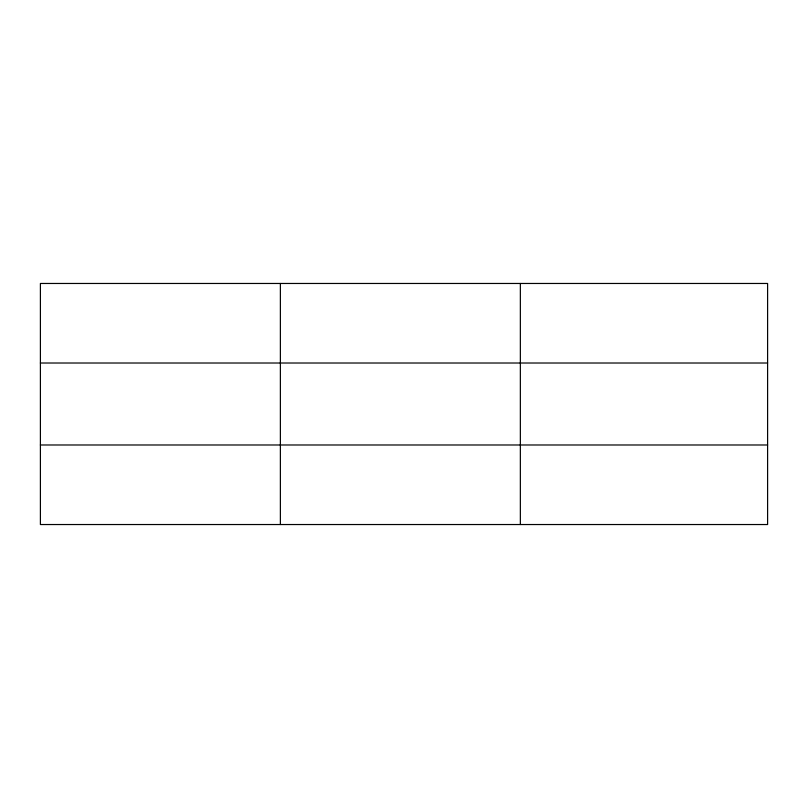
<?xml version="1.0" encoding="UTF-8"?>
<svg xmlns="http://www.w3.org/2000/svg" width="808" height="808" viewBox="0 0 808 808"><rect width="100%" height="100%" fill="white"/><g stroke="black" fill="none" stroke-linecap="round" stroke-linejoin="round"><path stroke-width="1.21" d="M280.376 524.533L280.376 283.467M520.352 524.533L520.352 283.467M767.6 363.014L767.6 283.467L40.4 283.467L40.4 524.533L767.6 524.533L767.6 363.014L40.4 363.014M40.4 444.986L767.6 444.986"/></g></svg>
